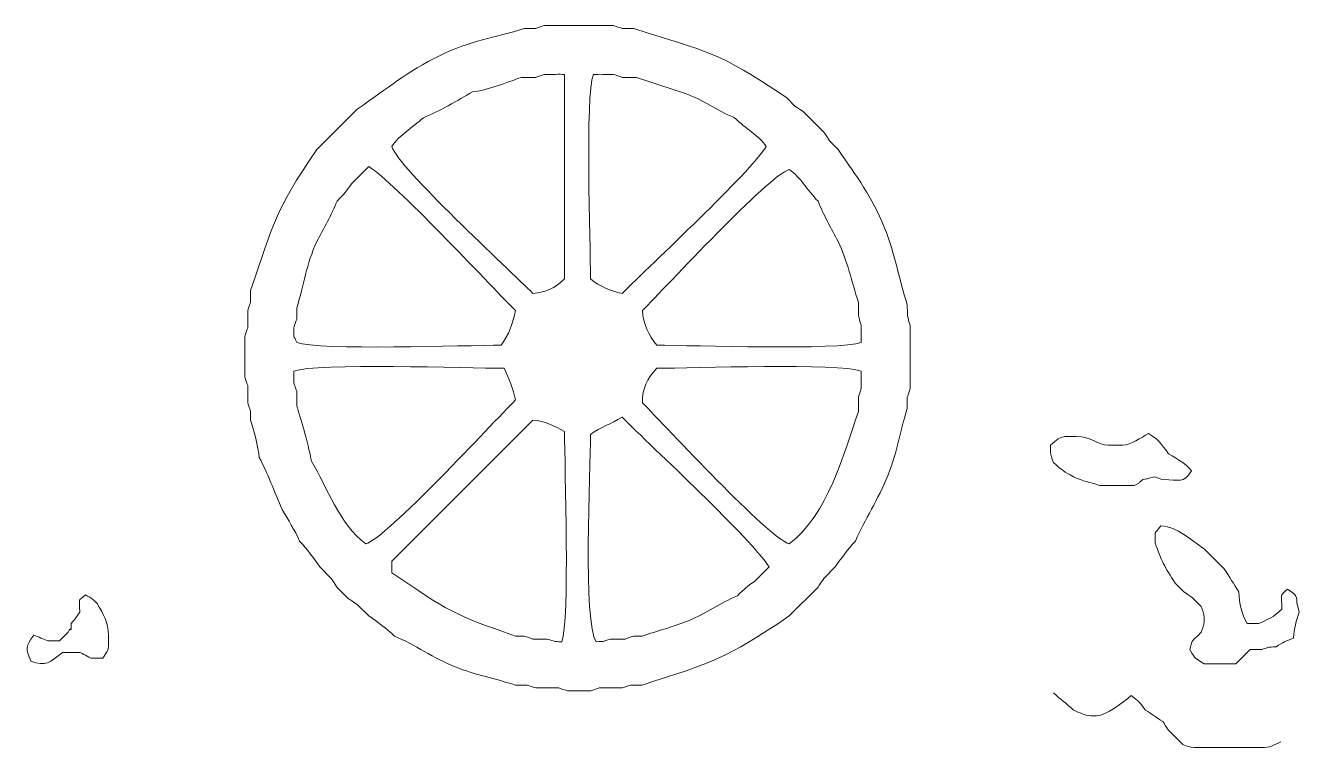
# Model space of a CAD drawing. Header units: millimetres. Extents: x -198 to 206, y -82 to 144.
# Drawn here: x -94.8 to -26.8, y 103.4 to 141.9 of the extents above; entities that cross this region are included whole.
import ezdxf

# ---------------------------------------------------------------- set-up
doc = ezdxf.new("R2010")
doc.units = ezdxf.units.MM
doc.header["$MEASUREMENT"] = 0
doc.layers.add('svg2', color=7, linetype='Continuous')

msp = doc.modelspace()

# ---------------------------------------------------------------- linework, layer by layer
at = {"layer": 'svg2', "lineweight": 9}
for points, knots in [([(-47.7961, 127.0194), (-48.2697, 128.4799), (-48.4093, 129.6333), (-49.0232, 131.1628), (-49.0232, 131.1628), (-49.6728, 132.7788), (-50.4958, 133.851), (-51.4791, 135.3062), (-51.4791, 135.3062), (-51.4791, 135.3062), (-51.9395, 135.7665), (-51.9395, 135.7665), (-51.9395, 135.7665), (-51.9486, 135.7845), (-52.2295, 136.2004), (-52.2463, 136.2265), (-52.2463, 136.2265), (-52.2463, 136.2265), (-53.3206, 137.3012), (-53.3206, 137.3012), (-53.3206, 137.3012), (-53.3384, 137.3099), (-53.7549, 137.5906), (-53.781, 137.6076), (-53.781, 137.6076), (-53.781, 137.6076), (-54.2413, 138.0684), (-54.2413, 138.0684), (-54.2413, 138.0684), (-57.9974, 140.6066), (-58.3279, 140.4389), (-62.3745, 141.7514), (-62.3745, 141.7514), (-62.3745, 141.7514), (-62.9885, 141.7514), (-62.9885, 141.7514), (-62.9885, 141.7514), (-62.9976, 141.755), (-63.4232, 141.8953), (-63.4488, 141.905), (-63.4488, 141.905), (-63.4488, 141.905), (-64.3696, 141.905), (-64.3696, 141.905), (-64.3696, 141.905), (-64.3696, 141.905), (-66.2111, 141.905), (-66.2111, 141.905), (-66.2111, 141.905), (-66.2111, 141.905), (-67.1318, 141.905), (-67.1318, 141.905), (-67.1318, 141.905), (-67.141, 141.9008), (-67.5665, 141.7601), (-67.5922, 141.7514), (-67.5922, 141.7514), (-67.5922, 141.7514), (-68.206, 141.7514), (-68.206, 141.7514), (-68.206, 141.7514), (-69.762, 141.2465), (-71.1032, 141.1024), (-72.6563, 140.3294), (-72.6563, 140.3294), (-74.5628, 139.3789), (-75.3818, 138.6199), (-77.1071, 137.4541), (-77.1071, 137.4541), (-77.1071, 137.4541), (-79.255, 135.3062), (-79.255, 135.3062), (-79.255, 135.3062), (-81.5666, 131.8852), (-81.5134, 131.4605), (-82.784, 127.7868), (-82.784, 127.7868), (-82.784, 127.7868), (-82.784, 127.173), (-82.784, 127.173), (-82.784, 127.173), (-82.7897, 127.1637), (-82.9287, 126.7381), (-82.938, 126.712), (-82.938, 126.712), (-82.938, 126.712), (-82.938, 125.7919), (-82.938, 125.7919), (-82.938, 125.7919), (-82.9416, 125.7821), (-83.0823, 125.357), (-83.0914, 125.3309), (-83.0914, 125.3309), (-83.0914, 125.3309), (-83.0914, 124.2572), (-83.0914, 124.2572), (-83.0914, 124.2572), (-83.0914, 124.2572), (-83.0914, 123.1824), (-83.0914, 123.1824), (-83.0914, 123.1824), (-83.0879, 123.1733), (-82.9471, 122.7477), (-82.938, 122.7226), (-82.938, 122.7226), (-82.938, 122.7226), (-82.938, 121.8013), (-82.938, 121.8013), (-82.938, 121.8013), (-82.9344, 121.7922), (-82.7937, 121.3666), (-82.784, 121.3409), (-82.784, 121.3409), (-82.784, 121.3409), (-82.784, 120.8806), (-82.784, 120.8806), (-82.784, 120.8806), (-82.6049, 120.3267), (-82.3702, 119.4822), (-82.3242, 118.8862), (-82.3242, 118.8862), (-81.9083, 118.1644), (-81.4786, 116.9464), (-81.0965, 116.1234), (-81.0965, 116.1234), (-80.7926, 115.5562), (-80.4228, 115.0195), (-80.1757, 114.4353), (-80.1757, 114.4353), (-79.7552, 113.9806), (-79.4315, 113.5423), (-79.1016, 113.0542), (-79.1016, 113.0542), (-79.1016, 113.0542), (-78.4877, 112.441), (-78.4877, 112.441), (-78.4877, 112.441), (-78.4785, 112.4226), (-78.1977, 112.0061), (-78.1808, 111.9806), (-78.1808, 111.9806), (-78.1808, 111.9806), (-77.5669, 111.3662), (-77.5669, 111.3662), (-77.5669, 111.3662), (-77.5491, 111.3575), (-77.1332, 111.0762), (-77.1065, 111.0599), (-77.1065, 111.0599), (-77.1065, 111.0599), (-76.4927, 110.4459), (-76.4927, 110.4459), (-76.4927, 110.4459), (-76.0047, 110.1161), (-75.5669, 109.7917), (-75.1116, 109.3718), (-75.1116, 109.3718), (-74.063, 108.9282), (-72.9913, 108.1738), (-71.889, 107.7338), (-71.889, 107.7338), (-70.8153, 107.3052), (-69.7324, 107.1083), (-68.6664, 106.7625), (-68.6664, 106.7625), (-68.6664, 106.7625), (-68.0526, 106.7625), (-68.0526, 106.7625), (-68.0526, 106.7625), (-68.0439, 106.7594), (-67.6177, 106.6182), (-67.5922, 106.6095), (-67.5922, 106.6095), (-67.5922, 106.6095), (-66.3645, 106.6095), (-66.3645, 106.6095), (-66.3645, 106.6095), (-66.3552, 106.6059), (-65.9302, 106.4648), (-65.9041, 106.4555), (-65.9041, 106.4555), (-65.9041, 106.4555), (-64.6764, 106.4561), (-64.6764, 106.4561), (-64.6764, 106.4561), (-64.6673, 106.4596), (-64.2417, 106.6002), (-64.216, 106.6095), (-64.216, 106.6095), (-64.216, 106.6095), (-62.9885, 106.6095), (-62.9885, 106.6095), (-62.9885, 106.6095), (-62.9792, 106.6126), (-62.5536, 106.7538), (-62.5281, 106.7625), (-62.5281, 106.7625), (-62.5281, 106.7625), (-61.9142, 106.7625), (-61.9142, 106.7625), (-61.9142, 106.7625), (-58.1269, 107.9906), (-57.5294, 108.1206), (-54.0878, 110.4459), (-54.0878, 110.4459), (-54.0878, 110.4459), (-52.5532, 111.9806), (-52.5532, 111.9806), (-52.5532, 111.9806), (-52.544, 111.9984), (-52.2632, 112.4143), (-52.2469, 112.441), (-52.2469, 112.441), (-52.2469, 112.441), (-51.6325, 113.0542), (-51.6325, 113.0542), (-51.6325, 113.0542), (-51.3026, 113.5423), (-50.9787, 113.9806), (-50.5583, 114.4353), (-50.5583, 114.4353), (-50.0579, 115.6181), (-49.3592, 116.6094), (-48.817, 117.9649), (-48.817, 117.9649), (-48.2836, 119.2995), (-48.2012, 120.2447), (-47.7961, 121.4949), (-47.7961, 121.4949), (-47.7961, 121.4949), (-47.7961, 122.1083), (-47.7961, 122.1083), (-47.7961, 122.1083), (-47.7925, 122.1176), (-47.6522, 122.5436), (-47.6425, 122.5692), (-47.6425, 122.5692), (-47.6425, 122.5692), (-47.6425, 123.49), (-47.6425, 123.49), (-47.6425, 123.49), (-47.6425, 123.49), (-47.6425, 125.0245), (-47.6425, 125.0245), (-47.6425, 125.0245), (-47.6425, 125.0245), (-47.6431, 125.9447), (-47.6431, 125.9447), (-47.6431, 125.9447), (-47.7991, 126.2885), (-47.7961, 126.6052), (-47.7961, 127.0194)], [0, 0, 0, 0, 0.015625, 0.015625, 0.015625, 0.015625, 0.03125, 0.03125, 0.03125, 0.03125, 0.046875, 0.046875, 0.046875, 0.046875, 0.0625, 0.0625, 0.0625, 0.0625, 0.078125, 0.078125, 0.078125, 0.078125, 0.09375, 0.09375, 0.09375, 0.09375, 0.109375, 0.109375, 0.109375, 0.109375, 0.125, 0.125, 0.125, 0.125, 0.140625, 0.140625, 0.140625, 0.140625, 0.15625, 0.15625, 0.15625, 0.15625, 0.171875, 0.171875, 0.171875, 0.171875, 0.1875, 0.1875, 0.1875, 0.1875, 0.203125, 0.203125, 0.203125, 0.203125, 0.21875, 0.21875, 0.21875, 0.21875, 0.234375, 0.234375, 0.234375, 0.234375, 0.25, 0.25, 0.25, 0.25, 0.265625, 0.265625, 0.265625, 0.265625, 0.28125, 0.28125, 0.28125, 0.28125, 0.296875, 0.296875, 0.296875, 0.296875, 0.3125, 0.3125, 0.3125, 0.3125, 0.328125, 0.328125, 0.328125, 0.328125, 0.34375, 0.34375, 0.34375, 0.34375, 0.359375, 0.359375, 0.359375, 0.359375, 0.375, 0.375, 0.375, 0.375, 0.390625, 0.390625, 0.390625, 0.390625, 0.40625, 0.40625, 0.40625, 0.40625, 0.421875, 0.421875, 0.421875, 0.421875, 0.4375, 0.4375, 0.4375, 0.4375, 0.453125, 0.453125, 0.453125, 0.453125, 0.46875, 0.46875, 0.46875, 0.46875, 0.484375, 0.484375, 0.484375, 0.484375, 0.5, 0.5, 0.5, 0.5, 0.515625, 0.515625, 0.515625, 0.515625, 0.53125, 0.53125, 0.53125, 0.53125, 0.546875, 0.546875, 0.546875, 0.546875, 0.5625, 0.5625, 0.5625, 0.5625, 0.578125, 0.578125, 0.578125, 0.578125, 0.59375, 0.59375, 0.59375, 0.59375, 0.609375, 0.609375, 0.609375, 0.609375, 0.625, 0.625, 0.625, 0.625, 0.640625, 0.640625, 0.640625, 0.640625, 0.65625, 0.65625, 0.65625, 0.65625, 0.671875, 0.671875, 0.671875, 0.671875, 0.6875, 0.6875, 0.6875, 0.6875, 0.703125, 0.703125, 0.703125, 0.703125, 0.71875, 0.71875, 0.71875, 0.71875, 0.734375, 0.734375, 0.734375, 0.734375, 0.75, 0.75, 0.75, 0.75, 0.765625, 0.765625, 0.765625, 0.765625, 0.78125, 0.78125, 0.78125, 0.78125, 0.796875, 0.796875, 0.796875, 0.796875, 0.8125, 0.8125, 0.8125, 0.8125, 0.828125, 0.828125, 0.828125, 0.828125, 0.84375, 0.84375, 0.84375, 0.84375, 0.859375, 0.859375, 0.859375, 0.859375, 0.875, 0.875, 0.875, 0.875, 0.890625, 0.890625, 0.890625, 0.890625, 0.90625, 0.90625, 0.90625, 0.90625, 0.921875, 0.921875, 0.921875, 0.921875, 0.9375, 0.9375, 0.9375, 0.9375, 0.953125, 0.953125, 0.953125, 0.953125, 0.96875, 0.96875, 0.96875, 0.96875, 1, 1, 1, 1]), ([(-66.0569, 139.2956), (-66.3648, 139.3156), (-66.6733, 139.2961), (-67.1311, 139.2956), (-67.1311, 139.2956), (-67.1404, 139.2921), (-67.566, 139.1519), (-67.5915, 139.1421), (-67.5915, 139.1421), (-67.5915, 139.1421), (-68.3588, 139.1421), (-68.3588, 139.1421), (-68.3588, 139.1421), (-69.077, 138.8941), (-70.2254, 138.4322), (-70.9675, 138.3748), (-70.9675, 138.3748), (-71.7272, 137.9201), (-72.7748, 137.3154), (-73.5764, 136.9943), (-73.5764, 136.9943), (-74.1697, 136.4465), (-74.8644, 136.0632), (-75.2644, 135.4591), (-75.2644, 135.4591), (-74.9483, 134.3593), (-69.01, 128.8983), (-67.7449, 127.6328), (-67.7449, 127.6328), (-67.0119, 127.6896), (-66.6064, 127.9049), (-66.0569, 128.4001), (-66.0569, 128.4001), (-66.0569, 128.4001), (-66.0569, 139.2956), (-66.0569, 139.2956)], [0, 0, 0, 0, 0.1, 0.1, 0.1, 0.1, 0.2, 0.2, 0.2, 0.2, 0.3, 0.3, 0.3, 0.3, 0.4, 0.4, 0.4, 0.4, 0.5, 0.5, 0.5, 0.5, 0.6, 0.6, 0.6, 0.6, 0.7, 0.7, 0.7, 0.7, 0.8, 0.8, 0.8, 0.8, 1, 1, 1, 1]), ([(-57.0036, 136.9937), (-57.9519, 137.3743), (-58.6798, 137.9524), (-59.6123, 138.274), (-59.6123, 138.274), (-60.4982, 138.5795), (-61.353, 138.8419), (-62.2211, 139.1421), (-62.2211, 139.1421), (-62.2211, 139.1421), (-62.9885, 139.1421), (-62.9885, 139.1421), (-62.9885, 139.1421), (-62.9976, 139.1458), (-63.4232, 139.2864), (-63.4488, 139.2961), (-63.4488, 139.2961), (-63.907, 139.2961), (-64.2156, 139.3151), (-64.523, 139.2956), (-64.523, 139.2956), (-64.9706, 138.1431), (-64.6764, 130.2809), (-64.6764, 128.4001), (-64.6764, 128.4001), (-64.1511, 127.9857), (-63.6257, 127.7673), (-62.9885, 127.6328), (-62.9885, 127.6328), (-61.4354, 129.1857), (-56.1697, 134.0632), (-55.3155, 135.4591), (-55.3155, 135.4591), (-55.7166, 136.0648), (-56.3852, 136.3886), (-57.0036, 136.9937)], [0, 0, 0, 0, 0.1, 0.1, 0.1, 0.1, 0.2, 0.2, 0.2, 0.2, 0.3, 0.3, 0.3, 0.3, 0.4, 0.4, 0.4, 0.4, 0.5, 0.5, 0.5, 0.5, 0.6, 0.6, 0.6, 0.6, 0.7, 0.7, 0.7, 0.7, 0.8, 0.8, 0.8, 0.8, 1, 1, 1, 1]), ([(-68.6652, 126.7123), (-70.2182, 128.2653), (-75.0951, 133.5309), (-76.4911, 134.3851), (-76.4911, 134.3851), (-76.4911, 134.3851), (-77.4123, 133.4644), (-77.4123, 133.4644), (-77.4123, 133.4644), (-77.7033, 133.0332), (-77.7847, 132.9473), (-78.1797, 132.5436), (-78.1797, 132.5436), (-78.4779, 131.8004), (-78.8744, 131.1052), (-79.2538, 130.3947), (-79.2538, 130.3947), (-79.8145, 129.1891), (-79.9342, 128.0805), (-80.328, 126.8657), (-80.328, 126.8657), (-80.328, 126.8657), (-80.328, 126.2519), (-80.328, 126.2519), (-80.328, 126.2519), (-80.3316, 126.2427), (-80.4723, 125.8171), (-80.4815, 125.7916), (-80.4815, 125.7916), (-80.4815, 125.1746), (-80.5081, 125.4876), (-80.328, 125.0242), (-80.328, 125.0242), (-79.1755, 124.5766), (-71.3133, 124.8702), (-69.4325, 124.8708), (-69.4325, 124.8708), (-69.0325, 125.4156), (-68.8024, 126.0621), (-68.6652, 126.7123)], [0, 0, 0, 0, 0.0909091, 0.0909091, 0.0909091, 0.0909091, 0.1818182, 0.1818182, 0.1818182, 0.1818182, 0.2727273, 0.2727273, 0.2727273, 0.2727273, 0.3636364, 0.3636364, 0.3636364, 0.3636364, 0.4545455, 0.4545455, 0.4545455, 0.4545455, 0.5454545, 0.5454545, 0.5454545, 0.5454545, 0.6363636, 0.6363636, 0.6363636, 0.6363636, 0.7272727, 0.7272727, 0.7272727, 0.7272727, 0.8181818, 0.8181818, 0.8181818, 0.8181818, 1, 1, 1, 1]), ([(-50.4041, 127.1724), (-50.7519, 128.2471), (-51.001, 129.3694), (-51.4784, 130.3955), (-51.4784, 130.3955), (-51.8578, 131.1049), (-52.2543, 131.8007), (-52.5525, 132.5439), (-52.5525, 132.5439), (-53.1576, 133.1623), (-53.482, 133.8309), (-54.0871, 134.232), (-54.0871, 134.232), (-55.1869, 133.9153), (-60.648, 127.9774), (-61.9134, 126.7125), (-61.9134, 126.7125), (-61.8608, 126.0234), (-61.5698, 125.4076), (-61.1462, 124.871), (-61.1462, 124.871), (-59.2653, 124.871), (-51.4031, 124.5769), (-50.2506, 125.0245), (-50.2506, 125.0245), (-50.2506, 125.0245), (-50.2506, 125.9453), (-50.2506, 125.9453), (-50.2506, 125.9453), (-50.4241, 126.3263), (-50.4041, 126.7155), (-50.4041, 127.1724)], [0, 0, 0, 0, 0.1111111, 0.1111111, 0.1111111, 0.1111111, 0.2222222, 0.2222222, 0.2222222, 0.2222222, 0.3333333, 0.3333333, 0.3333333, 0.3333333, 0.4444444, 0.4444444, 0.4444444, 0.4444444, 0.5555556, 0.5555556, 0.5555556, 0.5555556, 0.6666667, 0.6666667, 0.6666667, 0.6666667, 0.7777778, 0.7777778, 0.7777778, 0.7777778, 1, 1, 1, 1]), ([(-69.2797, 123.6431), (-71.2, 123.6431), (-79.3128, 123.9434), (-80.4817, 123.4891), (-80.4817, 123.4891), (-80.4817, 123.4891), (-80.4821, 122.8758), (-80.4821, 122.8758), (-80.4821, 122.8758), (-80.4785, 122.8666), (-80.3379, 122.4411), (-80.3287, 122.4154), (-80.3287, 122.4154), (-80.3287, 122.4154), (-80.3287, 121.6482), (-80.3287, 121.6482), (-80.3287, 121.6482), (-80.1491, 121.0952), (-79.5992, 119.2261), (-79.5614, 118.7324), (-79.5614, 118.7324), (-78.6825, 117.2648), (-78.0769, 115.362), (-76.6457, 114.2816), (-76.6457, 114.2816), (-75.5356, 114.6008), (-69.9487, 120.6722), (-68.6658, 121.955), (-68.6658, 121.955), (-68.7835, 122.5137), (-69.0408, 123.1295), (-69.2797, 123.6431)], [0, 0, 0, 0, 0.1111111, 0.1111111, 0.1111111, 0.1111111, 0.2222222, 0.2222222, 0.2222222, 0.2222222, 0.3333333, 0.3333333, 0.3333333, 0.3333333, 0.4444444, 0.4444444, 0.4444444, 0.4444444, 0.5555556, 0.5555556, 0.5555556, 0.5555556, 0.6666667, 0.6666667, 0.6666667, 0.6666667, 0.7777778, 0.7777778, 0.7777778, 0.7777778, 1, 1, 1, 1]), ([(-50.2502, 123.4893), (-51.4022, 123.9369), (-59.2649, 123.6432), (-61.1458, 123.6432), (-61.1458, 123.6432), (-61.6835, 123.0469), (-61.8952, 122.612), (-61.913, 121.8017), (-61.913, 121.8017), (-60.6476, 120.5368), (-55.1864, 114.5984), (-54.0866, 114.2823), (-54.0866, 114.2823), (-52.0365, 115.8286), (-51.1914, 119.0636), (-50.4036, 121.3414), (-50.4036, 121.3414), (-50.4036, 121.3414), (-50.4036, 122.1087), (-50.4036, 122.1087), (-50.4036, 122.1087), (-50.4001, 122.1174), (-50.2595, 122.5434), (-50.2502, 122.5691), (-50.2502, 122.5691), (-50.2502, 122.5691), (-50.2502, 123.4893), (-50.2502, 123.4893)], [0, 0, 0, 0, 0.125, 0.125, 0.125, 0.125, 0.25, 0.25, 0.25, 0.25, 0.375, 0.375, 0.375, 0.375, 0.5, 0.5, 0.5, 0.5, 0.625, 0.625, 0.625, 0.625, 0.75, 0.75, 0.75, 0.75, 1, 1, 1, 1]), ([(-62.9885, 121.0346), (-63.5947, 120.6713), (-64.1282, 120.5163), (-64.6765, 120.1138), (-64.6765, 120.1138), (-64.6765, 118.2666), (-65.0868, 110.0704), (-64.3696, 109.0648), (-64.3696, 109.0648), (-63.8428, 109.1061), (-64.0929, 109.0591), (-63.6024, 109.2176), (-63.6024, 109.2176), (-63.6024, 109.2176), (-62.835, 109.2176), (-62.835, 109.2176), (-62.835, 109.2176), (-62.8258, 109.2213), (-62.4002, 109.3625), (-62.3747, 109.3716), (-62.3747, 109.3716), (-62.3747, 109.3716), (-61.9143, 109.3716), (-61.9143, 109.3716), (-61.9143, 109.3716), (-61.1251, 109.6444), (-60.2369, 109.8785), (-59.459, 110.1896), (-59.459, 110.1896), (-58.5249, 110.5619), (-57.7525, 111.1579), (-56.8502, 111.5195), (-56.8502, 111.5195), (-56.4461, 111.9149), (-56.3601, 111.9958), (-55.9294, 112.2868), (-55.9294, 112.2868), (-55.9294, 112.2868), (-55.1621, 113.0542), (-55.1621, 113.0542), (-55.1621, 113.0542), (-56.0276, 114.4691), (-61.411, 119.4564), (-62.9885, 121.0346)], [0, 0, 0, 0, 0.0833333, 0.0833333, 0.0833333, 0.0833333, 0.1666667, 0.1666667, 0.1666667, 0.1666667, 0.25, 0.25, 0.25, 0.25, 0.3333333, 0.3333333, 0.3333333, 0.3333333, 0.4166667, 0.4166667, 0.4166667, 0.4166667, 0.5, 0.5, 0.5, 0.5, 0.5833333, 0.5833333, 0.5833333, 0.5833333, 0.6666667, 0.6666667, 0.6666667, 0.6666667, 0.75, 0.75, 0.75, 0.75, 0.8333333, 0.8333333, 0.8333333, 0.8333333, 1, 1, 1, 1]), ([(-66.0569, 120.2672), (-66.5792, 120.5685), (-67.1178, 120.8324), (-67.7449, 120.881), (-67.7449, 120.881), (-67.7449, 120.881), (-75.2644, 113.3616), (-75.2644, 113.3616), (-75.2644, 113.3616), (-75.2644, 113.3616), (-75.2644, 112.7478), (-75.2644, 112.7478), (-75.2644, 112.7478), (-72.2326, 110.6991), (-72.0526, 110.5435), (-68.6656, 109.3712), (-68.6656, 109.3712), (-68.6656, 109.3712), (-68.2053, 109.3716), (-68.2053, 109.3716), (-68.2053, 109.3716), (-68.1966, 109.3676), (-67.771, 109.2269), (-67.7449, 109.2176), (-67.7449, 109.2176), (-67.7449, 109.2176), (-66.9777, 109.2176), (-66.9777, 109.2176), (-66.9777, 109.2176), (-66.527, 109.0689), (-66.6958, 109.1016), (-66.2104, 109.0648), (-66.2104, 109.0648), (-65.7567, 110.2336), (-66.0569, 118.347), (-66.0569, 120.2672)], [0, 0, 0, 0, 0.1, 0.1, 0.1, 0.1, 0.2, 0.2, 0.2, 0.2, 0.3, 0.3, 0.3, 0.3, 0.4, 0.4, 0.4, 0.4, 0.5, 0.5, 0.5, 0.5, 0.6, 0.6, 0.6, 0.6, 0.7, 0.7, 0.7, 0.7, 0.8, 0.8, 0.8, 0.8, 1, 1, 1, 1]), ([(-33.8771, 119.0908), (-34.3533, 119.6771), (-34.2756, 119.7512), (-34.9518, 120.165), (-34.9518, 120.165), (-35.3446, 119.9543), (-35.8874, 119.5506), (-36.3324, 119.5506), (-36.3324, 119.5506), (-36.3324, 119.5506), (-37.0997, 119.5506), (-37.0997, 119.5506), (-37.0997, 119.5506), (-37.6404, 119.5506), (-37.9934, 120.0116), (-38.7878, 120.0116), (-38.7878, 120.0116), (-38.7878, 120.0116), (-39.2482, 120.011), (-39.2482, 120.011), (-39.2482, 120.011), (-39.7039, 120.011), (-39.8298, 119.8187), (-40.1694, 119.5506), (-40.1694, 119.5506), (-40.1566, 118.9476), (-40.1908, 119.1722), (-40.0154, 118.6305), (-40.0154, 118.6305), (-39.5321, 118.1844), (-39.4824, 118.1527), (-38.9412, 117.8631), (-38.9412, 117.8631), (-38.3867, 117.6049), (-38.1172, 117.5833), (-37.5601, 117.4023), (-37.5601, 117.4023), (-37.5601, 117.4023), (-35.7186, 117.4027), (-35.7186, 117.4027), (-35.7186, 117.4027), (-35.3432, 117.5735), (-35.5697, 117.4631), (-35.2582, 117.7097), (-35.2582, 117.7097), (-34.9288, 117.7787), (-34.9943, 117.747), (-34.6444, 117.8631), (-34.6444, 117.8631), (-34.6352, 117.8595), (-34.2096, 117.7184), (-34.1841, 117.7097), (-34.1841, 117.7097), (-33.2571, 117.7091), (-33.1201, 117.477), (-32.6494, 118.1695), (-32.6494, 118.1695), (-32.9861, 118.6038), (-33.3564, 118.7501), (-33.8771, 119.0908)], [0, 0, 0, 0, 0.0625, 0.0625, 0.0625, 0.0625, 0.125, 0.125, 0.125, 0.125, 0.1875, 0.1875, 0.1875, 0.1875, 0.25, 0.25, 0.25, 0.25, 0.3125, 0.3125, 0.3125, 0.3125, 0.375, 0.375, 0.375, 0.375, 0.4375, 0.4375, 0.4375, 0.4375, 0.5, 0.5, 0.5, 0.5, 0.5625, 0.5625, 0.5625, 0.5625, 0.625, 0.625, 0.625, 0.625, 0.6875, 0.6875, 0.6875, 0.6875, 0.75, 0.75, 0.75, 0.75, 0.8125, 0.8125, 0.8125, 0.8125, 0.875, 0.875, 0.875, 0.875, 1, 1, 1, 1]), ([(-27.5342, 111.8779), (-28.012, 111.4677), (-27.8412, 111.6068), (-27.8416, 110.8032), (-27.8416, 110.8032), (-28.3946, 110.305), (-28.457, 110.3511), (-29.0688, 110.0364), (-29.0688, 110.0364), (-29.0688, 110.0364), (-29.6827, 110.0364), (-29.6827, 110.0364), (-29.6827, 110.0364), (-30.0002, 110.5869), (-30.0923, 111.0671), (-30.1431, 111.7245), (-30.1431, 111.7245), (-30.3999, 112.1532), (-30.6326, 112.5281), (-30.9103, 112.9527), (-30.9103, 112.9527), (-30.9103, 112.9527), (-31.9846, 114.0264), (-31.9846, 114.0264), (-31.9846, 114.0264), (-32.7068, 114.4985), (-33.3906, 115.1855), (-34.2864, 115.2546), (-34.2864, 115.2546), (-34.7068, 114.6637), (-34.5754, 115.1574), (-34.5933, 114.3338), (-34.5933, 114.3338), (-34.2583, 113.3645), (-34.0904, 113.0591), (-33.5191, 112.1849), (-33.5191, 112.1849), (-33.5191, 112.1849), (-33.0587, 111.7245), (-33.0587, 111.7245), (-33.0587, 111.7245), (-33.0407, 111.7158), (-32.6244, 111.4344), (-32.5983, 111.418), (-32.5983, 111.418), (-32.5983, 111.418), (-32.138, 110.9572), (-32.138, 110.9572), (-32.138, 110.9572), (-32.0572, 110.7332), (-31.9846, 110.6073), (-31.9846, 110.3434), (-31.9846, 110.3434), (-31.9846, 110.3434), (-31.9846, 110.1899), (-31.9846, 110.1899), (-31.9846, 110.1899), (-31.9846, 109.9229), (-32.0623, 109.8047), (-32.138, 109.5761), (-32.138, 109.5761), (-32.6714, 109.0307), (-32.563, 109.3112), (-32.7518, 108.6553), (-32.7518, 108.6553), (-32.385, 108.0691), (-32.5415, 108.2645), (-31.9846, 107.888), (-31.9846, 107.888), (-31.9846, 107.888), (-30.2965, 107.888), (-30.2965, 107.888), (-30.2965, 107.888), (-30.2965, 107.888), (-29.5291, 108.6553), (-29.5291, 108.6553), (-29.5291, 108.6553), (-29.5291, 108.6553), (-28.9153, 108.6553), (-28.9153, 108.6553), (-28.9153, 108.6553), (-28.4647, 108.8047), (-28.633, 108.7719), (-28.148, 108.8087), (-28.148, 108.8087), (-27.7629, 109.0394), (-27.6396, 109.104), (-27.2273, 109.2691), (-27.2273, 109.2691), (-27.1884, 109.775), (-27.0682, 110.1951), (-26.9204, 110.6508), (-26.9204, 110.6508), (-27.2135, 111.5531), (-26.7976, 111.3777), (-27.5342, 111.8779)], [0, 0, 0, 0, 0.04, 0.04, 0.04, 0.04, 0.08, 0.08, 0.08, 0.08, 0.12, 0.12, 0.12, 0.12, 0.16, 0.16, 0.16, 0.16, 0.2, 0.2, 0.2, 0.2, 0.24, 0.24, 0.24, 0.24, 0.28, 0.28, 0.28, 0.28, 0.32, 0.32, 0.32, 0.32, 0.36, 0.36, 0.36, 0.36, 0.4, 0.4, 0.4, 0.4, 0.44, 0.44, 0.44, 0.44, 0.48, 0.48, 0.48, 0.48, 0.52, 0.52, 0.52, 0.52, 0.56, 0.56, 0.56, 0.56, 0.6, 0.6, 0.6, 0.6, 0.64, 0.64, 0.64, 0.64, 0.68, 0.68, 0.68, 0.68, 0.72, 0.72, 0.72, 0.72, 0.76, 0.76, 0.76, 0.76, 0.8, 0.8, 0.8, 0.8, 0.84, 0.84, 0.84, 0.84, 0.88, 0.88, 0.88, 0.88, 0.92, 0.92, 0.92, 0.92, 1, 1, 1, 1]), ([(-90.9636, 111.1106), (-91.3238, 111.4702), (-91.223, 111.3573), (-91.5775, 111.571), (-91.5775, 111.571), (-92.0292, 111.1838), (-91.8843, 111.455), (-91.8843, 110.6508), (-91.8843, 110.6508), (-92.0705, 110.3598), (-92.1207, 110.3147), (-92.3447, 110.0364), (-92.3447, 110.0364), (-92.3447, 109.4251), (-92.3192, 109.9919), (-92.4983, 109.5761), (-92.4983, 109.5761), (-92.4983, 109.5761), (-92.9587, 109.1157), (-92.9587, 109.1157), (-92.9587, 109.1157), (-92.9587, 109.1157), (-93.573, 109.1163), (-93.573, 109.1163), (-93.573, 109.1163), (-93.8246, 109.2191), (-94.087, 109.3213), (-94.3398, 109.4227), (-94.3398, 109.4227), (-94.7741, 108.814), (-94.7633, 108.7367), (-94.4932, 108.0415), (-94.4932, 108.0415), (-93.689, 107.7295), (-93.483, 107.9669), (-92.8051, 108.5019), (-92.8051, 108.5019), (-92.8051, 108.5019), (-91.8843, 108.5019), (-91.8843, 108.5019), (-91.8843, 108.5019), (-91.7868, 108.4467), (-91.377, 108.2508), (-91.2711, 108.1949), (-91.2711, 108.1949), (-91.2711, 108.1949), (-90.6568, 108.1955), (-90.6568, 108.1955), (-90.6568, 108.1955), (-90.4526, 108.5412), (-90.3498, 108.5224), (-90.3498, 108.9627), (-90.3498, 108.9627), (-90.3498, 108.9627), (-90.3498, 109.4227), (-90.3498, 109.4227), (-90.3498, 109.4227), (-90.3498, 110.0824), (-90.6475, 110.5828), (-90.9636, 111.1112), (-90.9636, 111.1112), (-90.9636, 111.1112), (-90.9636, 111.1106), (-90.9636, 111.1106)], [0, 0, 0, 0, 0.0588235, 0.0588235, 0.0588235, 0.0588235, 0.1176471, 0.1176471, 0.1176471, 0.1176471, 0.1764706, 0.1764706, 0.1764706, 0.1764706, 0.2352941, 0.2352941, 0.2352941, 0.2352941, 0.2941176, 0.2941176, 0.2941176, 0.2941176, 0.3529412, 0.3529412, 0.3529412, 0.3529412, 0.4117647, 0.4117647, 0.4117647, 0.4117647, 0.4705882, 0.4705882, 0.4705882, 0.4705882, 0.5294118, 0.5294118, 0.5294118, 0.5294118, 0.5882353, 0.5882353, 0.5882353, 0.5882353, 0.6470588, 0.6470588, 0.6470588, 0.6470588, 0.7058824, 0.7058824, 0.7058824, 0.7058824, 0.7647059, 0.7647059, 0.7647059, 0.7647059, 0.8235294, 0.8235294, 0.8235294, 0.8235294, 0.8823529, 0.8823529, 0.8823529, 0.8823529, 1, 1, 1, 1])]:
    msp.add_open_spline(points, degree=3, knots=knots, dxfattribs=at)
at = {"layer": 'svg2', "color": 1, "lineweight": 9}
msp.add_open_spline([(-40.016, 106.3536), (-39.6088, 105.978), (-39.349, 105.8088), (-38.9418, 105.4328), (-38.9418, 105.4328), (-38.6041, 105.2977), (-38.378, 105.1265), (-38.0211, 105.1259), (-38.0211, 105.1259), (-38.0211, 105.1259), (-37.7141, 105.1259), (-37.7141, 105.1259), (-37.7141, 105.1259), (-37.2041, 105.1265), (-36.2921, 105.8599), (-35.8726, 106.2), (-35.8726, 106.2), (-35.3805, 105.8394), (-35.515, 105.9264), (-35.1052, 105.4328), (-35.1052, 105.4328), (-34.7942, 105.2293), (-34.4955, 105.0221), (-34.1845, 104.8189), (-34.1845, 104.8189), (-34.1738, 104.8011), (-33.8945, 104.3842), (-33.8777, 104.3585), (-33.8777, 104.3585), (-33.8777, 104.3585), (-33.1103, 103.5913), (-33.1103, 103.5913), (-33.1103, 103.5913), (-32.8863, 103.5104), (-32.7599, 103.4378), (-32.4966, 103.4378), (-32.4966, 103.4378), (-32.4966, 103.4378), (-28.967, 103.4378), (-28.967, 103.4378), (-28.967, 103.4378), (-28.4247, 103.4378), (-28.3368, 103.5381), (-27.8928, 103.7448)], degree=3, knots=[0, 0, 0, 0, 0.0833333, 0.0833333, 0.0833333, 0.0833333, 0.1666667, 0.1666667, 0.1666667, 0.1666667, 0.25, 0.25, 0.25, 0.25, 0.3333333, 0.3333333, 0.3333333, 0.3333333, 0.4166667, 0.4166667, 0.4166667, 0.4166667, 0.5, 0.5, 0.5, 0.5, 0.5833333, 0.5833333, 0.5833333, 0.5833333, 0.6666667, 0.6666667, 0.6666667, 0.6666667, 0.75, 0.75, 0.75, 0.75, 0.8333333, 0.8333333, 0.8333333, 0.8333333, 1, 1, 1, 1], dxfattribs=at)

doc.saveas('drawing.dxf')
